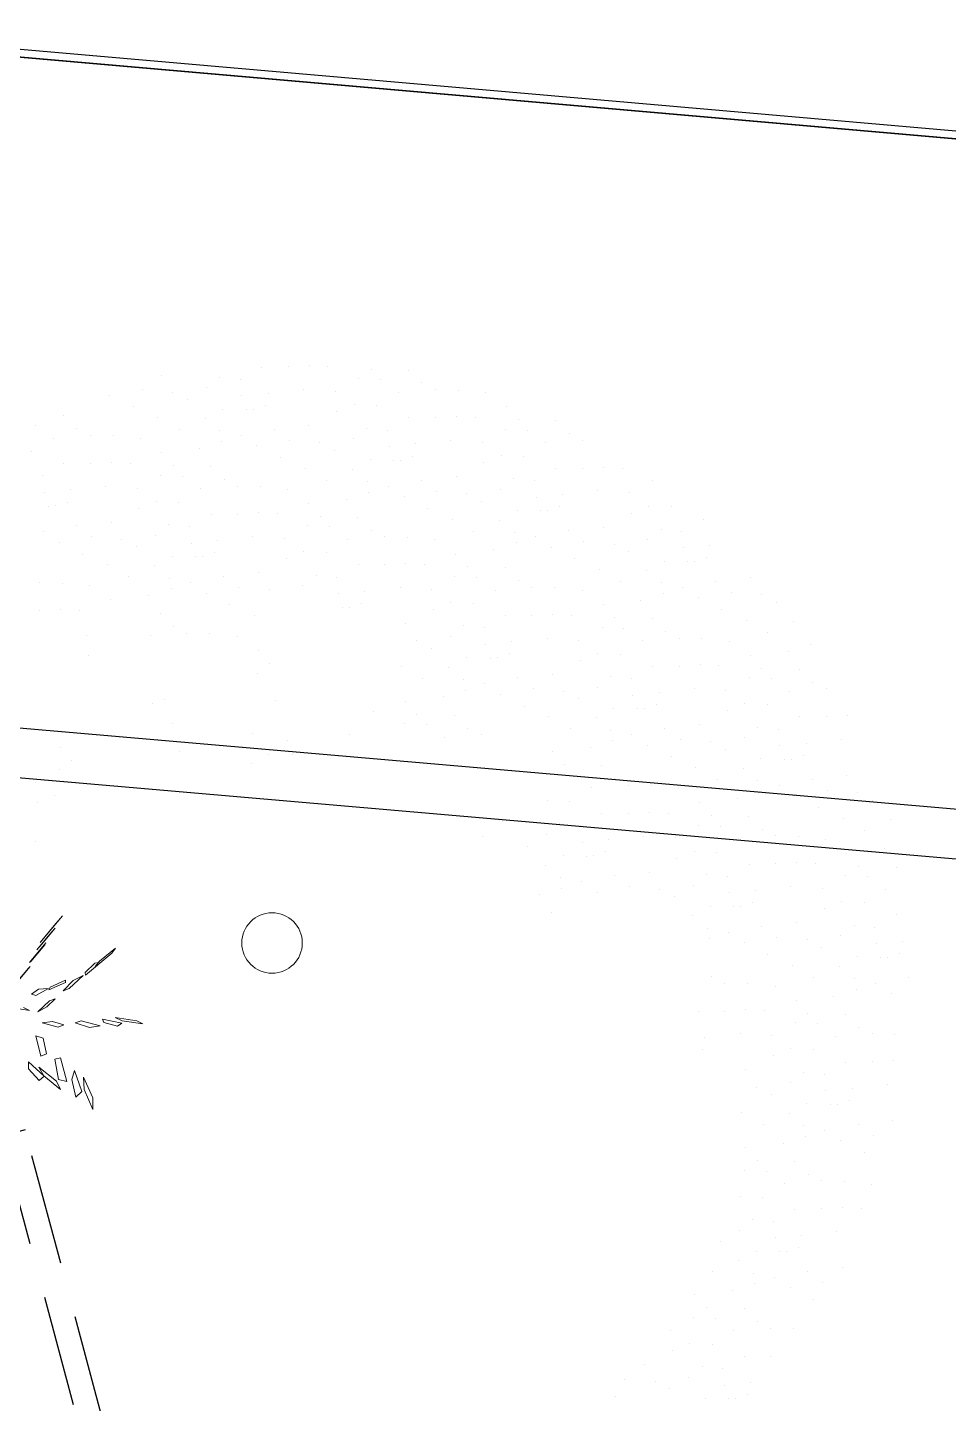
# Model space of a CAD drawing. Header units: metres. Extents: x 42 to 199, y -121 to 268.
# Drawn here: x 98.956 to 100.822, y -52.103 to -49.316 of the extents above; entities that cross this region are included whole.
import ezdxf

# ---------------------------------------------------------------- set-up
doc = ezdxf.new("R2010")
doc.units = ezdxf.units.M
doc.header["$LTSCALE"] = 0.3
doc.linetypes.add('HIDDEN', pattern=[0.375, 0.25, -0.125])
doc.layers.get('0').update_dxf_attribs({"color": 8})
for name, color, linetype in [('A-ELEVATION 3', 8, 'Continuous'), ('A-Hidden-Above', 8, 'HIDDEN'), ('A-Site Boundary', 8, 'Continuous'), ('A-Wall-Full', 8, 'Continuous'), ('A-Wall-Plst', 8, 'Continuous')]:
    doc.layers.add(name, color=color, linetype=linetype)
doc.layers.add('A-LANDSCAPE', color=8, linetype='Continuous', lineweight=5)
doc.layers.add('DA HOUSE ARCH LAYOUT', color=8, linetype='Continuous', lineweight=9)

# ---------------------------------------------------------------- blocks, each defined once
blk = doc.blocks.new('zw$195B-flat-1-flat-1-flat-1-flat-1-flat-1-flat-1')
at = {"layer": 'A-Site Boundary', "color": 8, "ltscale": 0.6}
blk.add_lwpolyline([(30.7198, 5.178), (30.0275, -1.7864), (29.3695, -8.4055), (28.852, -13.6112), (28.7146, -14.9928), (28.5063, -17.0883), (28.2904, -19.2601), (28.1567, -20.6049), (28.0342, -21.8376), (27.7439, -24.7575), (27.4336, -27.8796), (27.2583, -29.6425), (26.9455, -32.7893), (26.6195, -36.0686), (26.3195, -39.0858), (-6.7217, -34.548), (-6.3673, -30.4861), (-5.6909, -22.7347), (-5.0415, -15.2918), (-4.322, -7.0464), (-3.7186, -0.1311), (-3.2226, 5.5538)], dxfattribs=at)
blk = doc.blocks.new('MUSTER_0')
at = {"color": 8, "linetype": 'Continuous', "transparency": 33554585}
for p, q in [((5.2638, -0.6818), (5.2638, -0.6818)), ((5.4788, -0.6798), (5.4788, -0.6798)), ((5.5648, -0.6858), (5.5648, -0.6858)), ((5.7638, -0.6818), (5.7638, -0.6818)), ((5.0813, -0.7438), (5.0813, -0.7438)), ((5.1598, -0.7358), (5.1598, -0.7358)), ((5.3288, -0.7253), (5.3288, -0.7253)), ((5.3903, -0.7353), (5.3903, -0.7353)), ((5.5813, -0.7438), (5.5813, -0.7438)), ((5.6598, -0.7358), (5.6598, -0.7358)), ((5.8288, -0.7253), (5.8288, -0.7253)), ((5.8903, -0.7353), (5.8903, -0.7353)), ((4.8113, -0.7838), (4.8113, -0.7838)), ((4.9993, -0.7658), (4.9993, -0.7658)), ((5.3113, -0.7838), (5.3113, -0.7838)), ((5.4993, -0.7658), (5.4993, -0.7658)), ((5.8113, -0.7838), (5.8113, -0.7838)), ((5.9993, -0.7658), (5.9993, -0.7658)), ((4.7078, -0.8393), (4.7078, -0.8393)), ((4.7478, -0.8353), (4.7478, -0.8353)), ((4.8793, -0.8188), (4.8793, -0.8188)), ((5.0218, -0.8358), (5.0218, -0.8358)), ((5.1068, -0.8063), (5.1068, -0.8063)), ((5.2078, -0.8393), (5.2078, -0.8393)), ((5.2478, -0.8353), (5.2478, -0.8353)), ((5.3793, -0.8188), (5.3793, -0.8188)), ((5.5218, -0.8358), (5.5218, -0.8358)), ((5.6068, -0.8063), (5.6068, -0.8063)), ((5.7078, -0.8393), (5.7078, -0.8393)), ((5.7478, -0.8353), (5.7478, -0.8353)), ((5.8793, -0.8188), (5.8793, -0.8188)), ((6.0218, -0.8358), (6.0218, -0.8358)), ((6.1068, -0.8063), (6.1068, -0.8063)), ((6.2078, -0.8393), (6.2078, -0.8393)), ((6.2478, -0.8353), (6.2478, -0.8353)), ((4.7723, -0.8678), (4.7723, -0.8678)), ((4.8643, -0.8778), (4.8643, -0.8778)), ((5.0158, -0.8833), (5.0158, -0.8833)), ((5.2723, -0.8678), (5.2723, -0.8678)), ((5.3643, -0.8778), (5.3643, -0.8778)), ((5.5158, -0.8833), (5.5158, -0.8833)), ((5.7723, -0.8678), (5.7723, -0.8678)), ((5.8643, -0.8778), (5.8643, -0.8778)), ((6.0158, -0.8833), (6.0158, -0.8833)), ((6.2723, -0.8678), (6.2723, -0.8678)), ((4.6353, -0.8868), (4.6353, -0.8868)), ((4.7433, -0.9168), (4.7433, -0.9168)), ((4.7803, -0.8888), (4.7803, -0.8888)), ((5.1353, -0.8868), (5.1353, -0.8868)), ((5.2433, -0.9168), (5.2433, -0.9168)), ((5.2803, -0.8888), (5.2803, -0.8888)), ((5.6353, -0.8868), (5.6353, -0.8868)), ((5.7433, -0.9168), (5.7433, -0.9168)), ((5.7803, -0.8888), (5.7803, -0.8888)), ((6.1353, -0.8868), (6.1353, -0.8868)), ((6.2433, -0.9168), (6.2433, -0.9168)), ((6.2803, -0.8888), (6.2803, -0.8888)), ((4.4903, -0.9373), (4.4903, -0.9373)), ((4.5683, -0.9448), (4.5683, -0.9448)), ((4.6948, -0.9388), (4.6948, -0.9388)), ((4.8033, -0.9608), (4.8033, -0.9608)), ((4.8728, -0.9468), (4.8728, -0.9468)), ((4.9033, -0.9303), (4.9033, -0.9303)), ((4.9903, -0.9373), (4.9903, -0.9373)), ((5.0683, -0.9448), (5.0683, -0.9448)), ((5.1948, -0.9388), (5.1948, -0.9388)), ((5.3033, -0.9608), (5.3033, -0.9608)), ((5.3728, -0.9468), (5.3728, -0.9468)), ((5.4033, -0.9303), (5.4033, -0.9303)), ((5.4903, -0.9373), (5.4903, -0.9373)), ((5.5683, -0.9448), (5.5683, -0.9448)), ((5.6948, -0.9388), (5.6948, -0.9388)), ((5.8033, -0.9608), (5.8033, -0.9608)), ((5.8728, -0.9468), (5.8728, -0.9468)), ((5.9033, -0.9303), (5.9033, -0.9303)), ((5.9903, -0.9373), (5.9903, -0.9373)), ((6.0683, -0.9448), (6.0683, -0.9448)), ((6.1948, -0.9388), (6.1948, -0.9388)), ((6.3033, -0.9608), (6.3033, -0.9608)), ((4.3508, -1.0043), (4.3508, -1.0043)), ((4.4473, -0.9908), (4.4473, -0.9908)), ((4.5493, -1.0133), (4.5493, -1.0133)), ((4.6318, -0.9968), (4.6318, -0.9968)), ((4.7103, -1.0038), (4.7103, -1.0038)), ((4.8508, -1.0043), (4.8508, -1.0043)), ((4.9473, -0.9908), (4.9473, -0.9908)), ((5.0493, -1.0133), (5.0493, -1.0133)), ((5.1318, -0.9968), (5.1318, -0.9968)), ((5.2103, -1.0038), (5.2103, -1.0038)), ((5.3508, -1.0043), (5.3508, -1.0043)), ((5.4473, -0.9908), (5.4473, -0.9908)), ((5.5493, -1.0133), (5.5493, -1.0133)), ((5.6318, -0.9968), (5.6318, -0.9968)), ((5.7103, -1.0038), (5.7103, -1.0038)), ((5.8508, -1.0043), (5.8508, -1.0043)), ((5.9473, -0.9908), (5.9473, -0.9908)), ((6.0493, -1.0133), (6.0493, -1.0133)), ((6.1318, -0.9968), (6.1318, -0.9968)), ((6.2103, -1.0038), (6.2103, -1.0038)), ((4.5268, -1.0523), (4.5268, -1.0523)), ((4.7563, -1.0328), (4.7563, -1.0328)), ((5.0268, -1.0523), (5.0268, -1.0523)), ((5.2563, -1.0328), (5.2563, -1.0328)), ((5.5268, -1.0523), (5.5268, -1.0523)), ((5.7563, -1.0328), (5.7563, -1.0328)), ((6.0268, -1.0523), (6.0268, -1.0523)), ((6.2563, -1.0328), (6.2563, -1.0328)), ((4.3118, -1.0783), (4.3118, -1.0783)), ((4.4118, -1.0718), (4.4118, -1.0718)), ((4.4998, -1.1013), (4.4998, -1.1013)), ((4.5693, -1.0808), (4.5693, -1.0808)), ((4.6528, -1.0668), (4.6528, -1.0668)), ((4.8118, -1.0783), (4.8118, -1.0783)), ((4.9118, -1.0718), (4.9118, -1.0718)), ((4.9998, -1.1013), (4.9998, -1.1013)), ((5.0693, -1.0808), (5.0693, -1.0808)), ((5.1528, -1.0668), (5.1528, -1.0668)), ((5.3118, -1.0783), (5.3118, -1.0783)), ((5.4118, -1.0718), (5.4118, -1.0718)), ((5.4998, -1.1013), (5.4998, -1.1013)), ((5.5693, -1.0808), (5.5693, -1.0808)), ((5.6528, -1.0668), (5.6528, -1.0668)), ((5.8118, -1.0783), (5.8118, -1.0783)), ((5.9118, -1.0718), (5.9118, -1.0718)), ((5.9998, -1.1013), (5.9998, -1.1013)), ((6.0693, -1.0808), (6.0693, -1.0808)), ((6.1528, -1.0668), (6.1528, -1.0668)), ((6.3118, -1.0783), (6.3118, -1.0783)), ((4.3043, -1.1313), (4.3043, -1.1313)), ((4.6328, -1.1383), (4.6328, -1.1383)), ((4.6923, -1.1123), (4.6923, -1.1123)), ((4.8043, -1.1313), (4.8043, -1.1313)), ((5.1328, -1.1383), (5.1328, -1.1383)), ((5.1923, -1.1123), (5.1923, -1.1123)), ((5.3043, -1.1313), (5.3043, -1.1313)), ((6.1328, -1.1383), (6.1328, -1.1383)), ((6.1923, -1.1123), (6.1923, -1.1123)), ((6.3043, -1.1313), (6.3043, -1.1313)), ((4.2638, -1.1818), (4.2638, -1.1818)), ((4.3973, -1.1493), (4.3973, -1.1493)), ((4.4788, -1.1798), (4.4788, -1.1798)), ((4.5648, -1.1858), (4.5648, -1.1858)), ((4.7638, -1.1818), (4.7638, -1.1818)), ((4.8973, -1.1493), (4.8973, -1.1493)), ((4.9788, -1.1798), (4.9788, -1.1798)), ((5.0648, -1.1858), (5.0648, -1.1858)), ((5.2638, -1.1818), (5.2638, -1.1818)), ((5.3973, -1.1493), (5.3973, -1.1493)), ((6.2638, -1.1818), (6.2638, -1.1818)), ((4.1598, -1.2358), (4.1598, -1.2358)), ((4.3288, -1.2253), (4.3288, -1.2253)), ((4.3903, -1.2353), (4.3903, -1.2353)), ((4.6598, -1.2358), (4.6598, -1.2358)), ((4.8288, -1.2253), (4.8288, -1.2253)), ((4.8903, -1.2353), (4.8903, -1.2353)), ((5.1598, -1.2358), (5.1598, -1.2358)), ((6.3288, -1.2253), (6.3288, -1.2253)), ((6.3903, -1.2353), (6.3903, -1.2353)), ((4.0813, -1.2438), (4.0813, -1.2438)), ((4.4993, -1.2658), (4.4993, -1.2658)), ((4.5813, -1.2438), (4.5813, -1.2438)), ((4.9993, -1.2658), (4.9993, -1.2658)), ((5.0813, -1.2438), (5.0813, -1.2438)), ((4.1068, -1.3063), (4.1068, -1.3063)), ((4.3113, -1.2838), (4.3113, -1.2838)), ((4.3793, -1.3188), (4.3793, -1.3188)), ((4.6068, -1.3063), (4.6068, -1.3063)), ((4.8113, -1.2838), (4.8113, -1.2838)), ((4.8793, -1.3188), (4.8793, -1.3188)), ((5.1068, -1.3063), (5.1068, -1.3063)), ((4.0218, -1.3358), (4.0218, -1.3358)), ((4.2078, -1.3393), (4.2078, -1.3393)), ((4.2478, -1.3353), (4.2478, -1.3353)), ((4.2723, -1.3678), (4.2723, -1.3678)), ((4.5218, -1.3358), (4.5218, -1.3358)), ((4.7078, -1.3393), (4.7078, -1.3393)), ((4.7478, -1.3353), (4.7478, -1.3353)), ((4.7723, -1.3678), (4.7723, -1.3678)), ((5.0218, -1.3358), (5.0218, -1.3358)), ((5.2078, -1.3393), (5.2078, -1.3393)), ((5.2478, -1.3353), (5.2478, -1.3353)), ((4.0158, -1.3833), (4.0158, -1.3833)), ((4.1353, -1.3868), (4.1353, -1.3868)), ((4.2803, -1.3888), (4.2803, -1.3888)), ((4.3643, -1.3778), (4.3643, -1.3778)), ((4.5158, -1.3833), (4.5158, -1.3833)), ((4.6353, -1.3868), (4.6353, -1.3868)), ((4.7803, -1.3888), (4.7803, -1.3888)), ((4.8643, -1.3778), (4.8643, -1.3778)), ((5.0158, -1.3833), (5.0158, -1.3833)), ((5.1353, -1.3868), (5.1353, -1.3868)), ((3.9033, -1.4303), (3.9033, -1.4303)), ((3.9903, -1.4373), (3.9903, -1.4373)), ((4.0683, -1.4448), (4.0683, -1.4448)), ((4.1948, -1.4388), (4.1948, -1.4388)), ((4.2433, -1.4168), (4.2433, -1.4168)), ((4.3728, -1.4468), (4.3728, -1.4468)), ((4.4033, -1.4303), (4.4033, -1.4303)), ((4.4903, -1.4373), (4.4903, -1.4373)), ((4.5683, -1.4448), (4.5683, -1.4448)), ((4.6948, -1.4388), (4.6948, -1.4388)), ((4.7433, -1.4168), (4.7433, -1.4168)), ((4.8728, -1.4468), (4.8728, -1.4468)), ((4.9033, -1.4303), (4.9033, -1.4303)), ((3.9473, -1.4908), (3.9473, -1.4908)), ((4.1318, -1.4968), (4.1318, -1.4968)), ((4.3033, -1.4608), (4.3033, -1.4608)), ((4.4473, -1.4908), (4.4473, -1.4908)), ((4.6318, -1.4968), (4.6318, -1.4968)), ((4.8033, -1.4608), (4.8033, -1.4608)), ((3.8508, -1.5043), (3.8508, -1.5043)), ((4.0493, -1.5133), (4.0493, -1.5133)), ((4.2103, -1.5038), (4.2103, -1.5038)), ((4.2563, -1.5328), (4.2563, -1.5328)), ((4.3508, -1.5043), (4.3508, -1.5043)), ((4.5493, -1.5133), (4.5493, -1.5133)), ((4.7103, -1.5038), (4.7103, -1.5038)), ((4.7563, -1.5328), (4.7563, -1.5328)), ((4.8508, -1.5043), (4.8508, -1.5043)), ((3.8118, -1.5783), (3.8118, -1.5783)), ((3.9118, -1.5718), (3.9118, -1.5718)), ((4.0268, -1.5523), (4.0268, -1.5523)), ((4.0693, -1.5808), (4.0693, -1.5808)), ((4.1528, -1.5668), (4.1528, -1.5668)), ((4.3118, -1.5783), (4.3118, -1.5783)), ((4.4118, -1.5718), (4.4118, -1.5718)), ((4.5268, -1.5523), (4.5268, -1.5523)), ((4.5693, -1.5808), (4.5693, -1.5808)), ((4.6528, -1.5668), (4.6528, -1.5668)), ((4.8118, -1.5783), (4.8118, -1.5783)), ((3.8043, -1.6313), (3.8043, -1.6313)), ((3.9998, -1.6013), (3.9998, -1.6013)), ((4.1923, -1.6123), (4.1923, -1.6123)), ((4.3043, -1.6313), (4.3043, -1.6313)), ((4.4998, -1.6013), (4.4998, -1.6013)), ((4.6923, -1.6123), (4.6923, -1.6123)), ((4.8043, -1.6313), (4.8043, -1.6313)), ((3.8973, -1.6493), (3.8973, -1.6493)), ((4.1328, -1.6383), (4.1328, -1.6383)), ((4.3973, -1.6493), (4.3973, -1.6493)), ((4.6328, -1.6383), (4.6328, -1.6383)), ((3.7638, -1.6818), (3.7638, -1.6818)), ((3.9788, -1.6798), (3.9788, -1.6798)), ((4.0648, -1.6858), (4.0648, -1.6858)), ((4.2638, -1.6818), (4.2638, -1.6818)), ((4.4788, -1.6798), (4.4788, -1.6798)), ((4.5648, -1.6858), (4.5648, -1.6858)), ((4.7638, -1.6818), (4.7638, -1.6818)), ((3.8288, -1.7253), (3.8288, -1.7253)), ((3.8903, -1.7353), (3.8903, -1.7353)), ((3.9993, -1.7658), (3.9993, -1.7658)), ((4.0813, -1.7438), (4.0813, -1.7438)), ((4.1598, -1.7358), (4.1598, -1.7358)), ((4.3288, -1.7253), (4.3288, -1.7253)), ((4.3903, -1.7353), (4.3903, -1.7353)), ((4.4993, -1.7658), (4.4993, -1.7658)), ((4.5813, -1.7438), (4.5813, -1.7438)), ((4.6598, -1.7358), (4.6598, -1.7358)), ((4.8288, -1.7253), (4.8288, -1.7253)), ((3.8113, -1.7838), (3.8113, -1.7838)), ((4.1068, -1.8063), (4.1068, -1.8063)), ((4.3113, -1.7838), (4.3113, -1.7838)), ((4.6068, -1.8063), (4.6068, -1.8063)), ((4.8113, -1.7838), (4.8113, -1.7838)), ((3.7078, -1.8393), (3.7078, -1.8393)), ((3.7478, -1.8353), (3.7478, -1.8353)), ((3.8793, -1.8188), (3.8793, -1.8188)), ((4.0218, -1.8358), (4.0218, -1.8358)), ((4.2078, -1.8393), (4.2078, -1.8393)), ((4.2478, -1.8353), (4.2478, -1.8353)), ((4.3793, -1.8188), (4.3793, -1.8188)), ((4.5218, -1.8358), (4.5218, -1.8358)), ((4.7078, -1.8393), (4.7078, -1.8393)), ((4.7478, -1.8353), (4.7478, -1.8353)), ((4.8793, -1.8188), (4.8793, -1.8188)), ((3.6353, -1.8868), (3.6353, -1.8868)), ((3.7723, -1.8678), (3.7723, -1.8678)), ((3.7803, -1.8888), (3.7803, -1.8888)), ((3.8643, -1.8778), (3.8643, -1.8778)), ((4.0158, -1.8833), (4.0158, -1.8833)), ((4.1353, -1.8868), (4.1353, -1.8868)), ((4.2723, -1.8678), (4.2723, -1.8678)), ((4.2803, -1.8888), (4.2803, -1.8888)), ((4.3643, -1.8778), (4.3643, -1.8778)), ((4.5158, -1.8833), (4.5158, -1.8833)), ((4.6353, -1.8868), (4.6353, -1.8868)), ((4.7723, -1.8678), (4.7723, -1.8678)), ((4.7803, -1.8888), (4.7803, -1.8888)), ((4.8643, -1.8778), (4.8643, -1.8778)), ((3.6948, -1.9388), (3.6948, -1.9388)), ((3.7433, -1.9168), (3.7433, -1.9168)), ((3.9033, -1.9303), (3.9033, -1.9303)), ((3.9903, -1.9373), (3.9903, -1.9373)), ((4.1948, -1.9388), (4.1948, -1.9388)), ((4.2433, -1.9168), (4.2433, -1.9168)), ((4.4033, -1.9303), (4.4033, -1.9303)), ((4.4903, -1.9373), (4.4903, -1.9373)), ((4.6948, -1.9388), (4.6948, -1.9388)), ((4.7433, -1.9168), (4.7433, -1.9168)), ((4.9033, -1.9303), (4.9033, -1.9303)), ((4.9903, -1.9373), (4.9903, -1.9373)), ((3.8033, -1.9608), (3.8033, -1.9608)), ((3.8728, -1.9468), (3.8728, -1.9468)), ((4.0683, -1.9448), (4.0683, -1.9448)), ((4.3033, -1.9608), (4.3033, -1.9608)), ((4.3728, -1.9468), (4.3728, -1.9468)), ((4.5683, -1.9448), (4.5683, -1.9448)), ((4.8033, -1.9608), (4.8033, -1.9608)), ((4.8728, -1.9468), (4.8728, -1.9468)), ((3.6318, -1.9968), (3.6318, -1.9968)), ((3.7103, -2.0038), (3.7103, -2.0038)), ((3.7563, -2.0328), (3.7563, -2.0328)), ((3.8508, -2.0043), (3.8508, -2.0043)), ((3.9473, -1.9908), (3.9473, -1.9908)), ((4.0493, -2.0133), (4.0493, -2.0133)), ((4.1318, -1.9968), (4.1318, -1.9968)), ((4.2103, -2.0038), (4.2103, -2.0038)), ((4.2563, -2.0328), (4.2563, -2.0328)), ((4.3508, -2.0043), (4.3508, -2.0043)), ((4.4473, -1.9908), (4.4473, -1.9908)), ((4.5493, -2.0133), (4.5493, -2.0133)), ((4.6318, -1.9968), (4.6318, -1.9968)), ((4.7103, -2.0038), (4.7103, -2.0038)), ((4.7563, -2.0328), (4.7563, -2.0328)), ((4.8508, -2.0043), (4.8508, -2.0043)), ((4.9473, -1.9908), (4.9473, -1.9908)), ((3.6528, -2.0668), (3.6528, -2.0668)), ((3.9118, -2.0718), (3.9118, -2.0718)), ((4.0268, -2.0523), (4.0268, -2.0523)), ((4.1528, -2.0668), (4.1528, -2.0668)), ((4.4118, -2.0718), (4.4118, -2.0718)), ((4.5268, -2.0523), (4.5268, -2.0523)), ((4.6528, -2.0668), (4.6528, -2.0668)), ((3.5693, -2.0808), (3.5693, -2.0808)), ((3.6923, -2.1123), (3.6923, -2.1123)), ((3.8118, -2.0783), (3.8118, -2.0783)), ((3.9998, -2.1013), (3.9998, -2.1013)), ((4.0693, -2.0808), (4.0693, -2.0808)), ((4.1923, -2.1123), (4.1923, -2.1123)), ((4.3118, -2.0783), (4.3118, -2.0783)), ((4.4998, -2.1013), (4.4998, -2.1013)), ((4.5693, -2.0808), (4.5693, -2.0808)), ((4.8118, -2.0783), (4.8118, -2.0783)), ((3.6328, -2.1383), (3.6328, -2.1383)), ((3.8043, -2.1313), (3.8043, -2.1313)), ((3.8973, -2.1493), (3.8973, -2.1493)), ((4.1328, -2.1383), (4.1328, -2.1383)), ((4.3043, -2.1313), (4.3043, -2.1313)), ((4.3973, -2.1493), (4.3973, -2.1493)), ((3.5648, -2.1858), (3.5648, -2.1858)), ((3.7638, -2.1818), (3.7638, -2.1818)), ((3.9788, -2.1798), (3.9788, -2.1798)), ((4.0648, -2.1858), (4.0648, -2.1858)), ((4.2638, -2.1818), (4.2638, -2.1818)), ((4.7638, -2.1818), (4.7638, -2.1818)), ((3.5813, -2.2438), (3.5813, -2.2438)), ((3.6598, -2.2358), (3.6598, -2.2358)), ((3.8288, -2.2253), (3.8288, -2.2253)), ((3.8903, -2.2353), (3.8903, -2.2353)), ((4.0813, -2.2438), (4.0813, -2.2438)), ((4.1598, -2.2358), (4.1598, -2.2358)), ((4.3288, -2.2253), (4.3288, -2.2253)), ((4.3903, -2.2353), (4.3903, -2.2353)), ((4.8288, -2.2253), (4.8288, -2.2253)), ((3.8113, -2.2838), (3.8113, -2.2838)), ((3.9993, -2.2658), (3.9993, -2.2658)), ((4.3113, -2.2838), (4.3113, -2.2838)), ((3.5218, -2.3358), (3.5218, -2.3358)), ((3.6068, -2.3063), (3.6068, -2.3063)), ((3.7078, -2.3393), (3.7078, -2.3393)), ((3.7478, -2.3353), (3.7478, -2.3353)), ((3.8793, -2.3188), (3.8793, -2.3188)), ((4.0218, -2.3358), (4.0218, -2.3358)), ((4.1068, -2.3063), (4.1068, -2.3063)), ((4.2078, -2.3393), (4.2078, -2.3393)), ((4.2478, -2.3353), (4.2478, -2.3353)), ((4.3793, -2.3188), (4.3793, -2.3188)), ((4.5218, -2.3358), (4.5218, -2.3358)), ((3.5158, -2.3833), (3.5158, -2.3833)), ((3.7723, -2.3678), (3.7723, -2.3678)), ((3.8643, -2.3778), (3.8643, -2.3778)), ((4.0158, -2.3833), (4.0158, -2.3833)), ((4.2723, -2.3678), (4.2723, -2.3678)), ((4.3643, -2.3778), (4.3643, -2.3778)), ((4.5158, -2.3833), (4.5158, -2.3833)), ((3.6353, -2.3868), (3.6353, -2.3868)), ((3.7433, -2.4168), (3.7433, -2.4168)), ((3.7803, -2.3888), (3.7803, -2.3888)), ((3.9033, -2.4303), (3.9033, -2.4303)), ((4.1353, -2.3868), (4.1353, -2.3868)), ((4.2433, -2.4168), (4.2433, -2.4168)), ((4.2803, -2.3888), (4.2803, -2.3888)), ((4.4033, -2.4303), (4.4033, -2.4303)), ((4.6353, -2.3868), (4.6353, -2.3868)), ((3.4903, -2.4373), (3.4903, -2.4373)), ((3.5683, -2.4448), (3.5683, -2.4448)), ((3.6948, -2.4388), (3.6948, -2.4388)), ((3.8033, -2.4608), (3.8033, -2.4608)), ((3.8728, -2.4468), (3.8728, -2.4468)), ((3.9903, -2.4373), (3.9903, -2.4373)), ((4.0683, -2.4448), (4.0683, -2.4448)), ((4.1948, -2.4388), (4.1948, -2.4388)), ((4.3033, -2.4608), (4.3033, -2.4608)), ((4.3728, -2.4468), (4.3728, -2.4468)), ((4.4903, -2.4373), (4.4903, -2.4373)), ((4.5683, -2.4448), (4.5683, -2.4448)), ((3.5493, -2.5133), (3.5493, -2.5133)), ((3.6318, -2.4968), (3.6318, -2.4968)), ((3.7103, -2.5038), (3.7103, -2.5038)), ((3.8508, -2.5043), (3.8508, -2.5043)), ((3.9473, -2.4908), (3.9473, -2.4908)), ((4.0493, -2.5133), (4.0493, -2.5133)), ((4.1318, -2.4968), (4.1318, -2.4968)), ((4.2103, -2.5038), (4.2103, -2.5038)), ((4.3508, -2.5043), (4.3508, -2.5043)), ((4.4473, -2.4908), (4.4473, -2.4908)), ((4.5493, -2.5133), (4.5493, -2.5133)), ((3.5268, -2.5523), (3.5268, -2.5523)), ((3.7563, -2.5328), (3.7563, -2.5328)), ((4.0268, -2.5523), (4.0268, -2.5523)), ((4.2563, -2.5328), (4.2563, -2.5328)), ((4.5268, -2.5523), (4.5268, -2.5523)), ((3.4998, -2.6013), (3.4998, -2.6013)), ((3.5693, -2.5808), (3.5693, -2.5808)), ((3.6528, -2.5668), (3.6528, -2.5668)), ((3.8118, -2.5783), (3.8118, -2.5783)), ((3.9118, -2.5718), (3.9118, -2.5718)), ((3.9998, -2.6013), (3.9998, -2.6013)), ((4.0693, -2.5808), (4.0693, -2.5808)), ((4.1528, -2.5668), (4.1528, -2.5668)), ((4.3118, -2.5783), (4.3118, -2.5783)), ((4.4118, -2.5718), (4.4118, -2.5718)), ((4.4998, -2.6013), (4.4998, -2.6013)), ((4.5693, -2.5808), (4.5693, -2.5808)), ((3.6328, -2.6383), (3.6328, -2.6383)), ((3.6923, -2.6123), (3.6923, -2.6123)), ((3.8043, -2.6313), (3.8043, -2.6313)), ((3.8973, -2.6493), (3.8973, -2.6493)), ((4.1328, -2.6383), (4.1328, -2.6383)), ((4.1923, -2.6123), (4.1923, -2.6123)), ((4.3043, -2.6313), (4.3043, -2.6313)), ((4.3973, -2.6493), (4.3973, -2.6493)), ((3.4788, -2.6798), (3.4788, -2.6798)), ((3.5648, -2.6858), (3.5648, -2.6858)), ((3.7638, -2.6818), (3.7638, -2.6818)), ((3.9788, -2.6798), (3.9788, -2.6798)), ((4.0648, -2.6858), (4.0648, -2.6858)), ((4.2638, -2.6818), (4.2638, -2.6818)), ((4.5648, -2.6858), (4.5648, -2.6858)), ((3.6598, -2.7358), (3.6598, -2.7358)), ((3.8288, -2.7253), (3.8288, -2.7253)), ((3.8903, -2.7353), (3.8903, -2.7353)), ((4.1598, -2.7358), (4.1598, -2.7358)), ((4.6598, -2.7358), (4.6598, -2.7358)), ((3.4993, -2.7658), (3.4993, -2.7658)), ((3.5813, -2.7438), (3.5813, -2.7438)), ((3.8113, -2.7838), (3.8113, -2.7838)), ((3.9993, -2.7658), (3.9993, -2.7658)), ((4.0813, -2.7438), (4.0813, -2.7438)), ((3.6068, -2.8063), (3.6068, -2.8063)), ((3.8793, -2.8188), (3.8793, -2.8188)), ((4.1068, -2.8063), (4.1068, -2.8063)), ((3.5218, -2.8358), (3.5218, -2.8358)), ((3.7078, -2.8393), (3.7078, -2.8393)), ((3.7478, -2.8353), (3.7478, -2.8353)), ((3.7723, -2.8678), (3.7723, -2.8678)), ((4.0218, -2.8358), (4.0218, -2.8358)), ((4.2078, -2.8393), (4.2078, -2.8393)), ((4.2478, -2.8353), (4.2478, -2.8353)), ((4.2723, -2.8678), (4.2723, -2.8678)), ((3.5158, -2.8833), (3.5158, -2.8833)), ((3.6353, -2.8868), (3.6353, -2.8868)), ((3.7433, -2.9168), (3.7433, -2.9168)), ((3.7803, -2.8888), (3.7803, -2.8888)), ((3.8643, -2.8778), (3.8643, -2.8778)), ((4.0158, -2.8833), (4.0158, -2.8833)), ((4.1353, -2.8868), (4.1353, -2.8868)), ((4.2433, -2.9168), (4.2433, -2.9168)), ((4.2803, -2.8888), (4.2803, -2.8888)), ((4.7433, -2.9168), (4.7433, -2.9168)), ((4.7803, -2.8888), (4.7803, -2.8888)), ((3.4903, -2.9373), (3.4903, -2.9373)), ((3.5683, -2.9448), (3.5683, -2.9448)), ((3.6948, -2.9388), (3.6948, -2.9388)), ((3.8033, -2.9608), (3.8033, -2.9608)), ((3.8728, -2.9468), (3.8728, -2.9468)), ((3.9033, -2.9303), (3.9033, -2.9303)), ((3.9903, -2.9373), (3.9903, -2.9373)), ((4.0683, -2.9448), (4.0683, -2.9448)), ((4.1948, -2.9388), (4.1948, -2.9388)), ((4.8033, -2.9608), (4.8033, -2.9608)), ((3.6318, -2.9968), (3.6318, -2.9968)), ((3.7103, -3.0038), (3.7103, -3.0038)), ((3.8508, -3.0043), (3.8508, -3.0043)), ((3.9473, -2.9908), (3.9473, -2.9908)), ((4.1318, -2.9968), (4.1318, -2.9968)), ((4.2103, -3.0038), (4.2103, -3.0038)), ((4.6318, -2.9968), (4.6318, -2.9968)), ((4.8508, -3.0043), (4.8508, -3.0043)), ((3.5493, -3.0133), (3.5493, -3.0133)), ((3.7563, -3.0328), (3.7563, -3.0328)), ((4.0493, -3.0133), (4.0493, -3.0133)), ((4.2563, -3.0328), (4.2563, -3.0328)), ((4.7563, -3.0328), (4.7563, -3.0328)), ((3.5268, -3.0523), (3.5268, -3.0523)), ((3.5693, -3.0808), (3.5693, -3.0808)), ((3.6528, -3.0668), (3.6528, -3.0668)), ((3.8118, -3.0783), (3.8118, -3.0783)), ((3.9118, -3.0718), (3.9118, -3.0718)), ((4.0268, -3.0523), (4.0268, -3.0523)), ((4.0693, -3.0808), (4.0693, -3.0808)), ((4.1528, -3.0668), (4.1528, -3.0668)), ((4.5268, -3.0523), (4.5268, -3.0523)), ((4.5693, -3.0808), (4.5693, -3.0808)), ((3.6923, -3.1123), (3.6923, -3.1123)), ((3.8043, -3.1313), (3.8043, -3.1313)), ((3.9998, -3.1013), (3.9998, -3.1013)), ((4.1923, -3.1123), (4.1923, -3.1123)), ((4.3043, -3.1313), (4.3043, -3.1313)), ((4.4998, -3.1013), (4.4998, -3.1013)), ((3.6328, -3.1383), (3.6328, -3.1383)), ((3.7638, -3.1818), (3.7638, -3.1818)), ((3.8973, -3.1493), (3.8973, -3.1493)), ((3.9788, -3.1798), (3.9788, -3.1798)), ((4.1328, -3.1383), (4.1328, -3.1383)), ((4.2638, -3.1818), (4.2638, -3.1818)), ((4.3973, -3.1493), (4.3973, -3.1493)), ((4.4788, -3.1798), (4.4788, -3.1798)), ((3.5648, -3.1858), (3.5648, -3.1858)), ((3.8288, -3.2253), (3.8288, -3.2253)), ((4.0648, -3.1858), (4.0648, -3.1858)), ((4.3288, -3.2253), (4.3288, -3.2253)), ((3.5813, -3.2438), (3.5813, -3.2438)), ((3.6598, -3.2358), (3.6598, -3.2358)), ((3.8903, -3.2353), (3.8903, -3.2353)), ((3.9993, -3.2658), (3.9993, -3.2658)), ((4.0813, -3.2438), (4.0813, -3.2438)), ((4.1598, -3.2358), (4.1598, -3.2358)), ((4.3903, -3.2353), (4.3903, -3.2353)), ((4.4993, -3.2658), (4.4993, -3.2658)), ((4.8903, -3.2353), (4.8903, -3.2353)), ((3.6068, -3.3063), (3.6068, -3.3063)), ((3.8113, -3.2838), (3.8113, -3.2838)), ((4.1068, -3.3063), (4.1068, -3.3063)), ((4.3113, -3.2838), (4.3113, -3.2838)), ((4.8113, -3.2838), (4.8113, -3.2838)), ((3.7078, -3.3393), (3.7078, -3.3393)), ((3.7478, -3.3353), (3.7478, -3.3353)), ((3.8793, -3.3188), (3.8793, -3.3188)), ((4.0218, -3.3358), (4.0218, -3.3358)), ((4.2078, -3.3393), (4.2078, -3.3393)), ((4.2478, -3.3353), (4.2478, -3.3353)), ((4.3793, -3.3188), (4.3793, -3.3188)), ((4.5218, -3.3358), (4.5218, -3.3358)), ((4.7478, -3.3353), (4.7478, -3.3353)), ((4.8793, -3.3188), (4.8793, -3.3188)), ((3.6353, -3.3868), (3.6353, -3.3868)), ((3.7723, -3.3678), (3.7723, -3.3678)), ((3.7803, -3.3888), (3.7803, -3.3888)), ((3.8643, -3.3778), (3.8643, -3.3778)), ((4.0158, -3.3833), (4.0158, -3.3833)), ((4.1353, -3.3868), (4.1353, -3.3868)), ((4.2723, -3.3678), (4.2723, -3.3678)), ((4.2803, -3.3888), (4.2803, -3.3888)), ((4.3643, -3.3778), (4.3643, -3.3778)), ((4.5158, -3.3833), (4.5158, -3.3833)), ((4.7723, -3.3678), (4.7723, -3.3678)), ((3.6948, -3.4388), (3.6948, -3.4388)), ((3.7433, -3.4168), (3.7433, -3.4168)), ((3.8728, -3.4468), (3.8728, -3.4468)), ((3.9033, -3.4303), (3.9033, -3.4303)), ((3.9903, -3.4373), (3.9903, -3.4373)), ((4.0683, -3.4448), (4.0683, -3.4448)), ((4.1948, -3.4388), (4.1948, -3.4388)), ((4.2433, -3.4168), (4.2433, -3.4168)), ((4.3728, -3.4468), (4.3728, -3.4468)), ((4.4033, -3.4303), (4.4033, -3.4303)), ((4.4903, -3.4373), (4.4903, -3.4373)), ((4.5683, -3.4448), (4.5683, -3.4448)), ((3.8033, -3.4608), (3.8033, -3.4608)), ((3.9473, -3.4908), (3.9473, -3.4908)), ((4.3033, -3.4608), (4.3033, -3.4608)), ((4.4473, -3.4908), (4.4473, -3.4908)), ((3.7103, -3.5038), (3.7103, -3.5038)), ((3.7563, -3.5328), (3.7563, -3.5328)), ((3.8508, -3.5043), (3.8508, -3.5043)), ((4.0493, -3.5133), (4.0493, -3.5133)), ((4.1318, -3.4968), (4.1318, -3.4968)), ((4.2103, -3.5038), (4.2103, -3.5038)), ((4.2563, -3.5328), (4.2563, -3.5328)), ((4.3508, -3.5043), (4.3508, -3.5043)), ((3.8118, -3.5783), (3.8118, -3.5783)), ((3.9118, -3.5718), (3.9118, -3.5718)), ((4.0268, -3.5523), (4.0268, -3.5523)), ((4.1528, -3.5668), (4.1528, -3.5668)), ((4.3118, -3.5783), (4.3118, -3.5783)), ((4.4118, -3.5718), (4.4118, -3.5718)), ((5.0268, -3.5523), (5.0268, -3.5523)), ((5.1528, -3.5668), (5.1528, -3.5668)), ((5.3118, -3.5783), (5.3118, -3.5783)), ((3.9998, -3.6013), (3.9998, -3.6013)), ((4.0693, -3.5808), (4.0693, -3.5808)), ((4.1923, -3.6123), (4.1923, -3.6123)), ((4.4998, -3.6013), (4.4998, -3.6013)), ((4.6923, -3.6123), (4.6923, -3.6123)), ((4.9998, -3.6013), (4.9998, -3.6013)), ((5.0693, -3.5808), (5.0693, -3.5808)), ((5.1923, -3.6123), (5.1923, -3.6123)), ((3.8043, -3.6313), (3.8043, -3.6313)), ((3.8973, -3.6493), (3.8973, -3.6493)), ((4.1328, -3.6383), (4.1328, -3.6383)), ((4.3043, -3.6313), (4.3043, -3.6313)), ((4.3973, -3.6493), (4.3973, -3.6493)), ((4.6328, -3.6383), (4.6328, -3.6383)), ((5.1328, -3.6383), (5.1328, -3.6383)), ((3.7638, -3.6818), (3.7638, -3.6818)), ((3.9788, -3.6798), (3.9788, -3.6798)), ((4.0648, -3.6858), (4.0648, -3.6858)), ((4.2638, -3.6818), (4.2638, -3.6818)), ((4.4788, -3.6798), (4.4788, -3.6798)), ((4.5648, -3.6858), (4.5648, -3.6858)), ((3.8288, -3.7253), (3.8288, -3.7253)), ((3.8903, -3.7353), (3.8903, -3.7353)), ((4.0813, -3.7438), (4.0813, -3.7438)), ((4.1598, -3.7358), (4.1598, -3.7358)), ((4.3288, -3.7253), (4.3288, -3.7253)), ((4.3903, -3.7353), (4.3903, -3.7353)), ((4.5813, -3.7438), (4.5813, -3.7438)), ((3.9993, -3.7658), (3.9993, -3.7658)), ((4.3113, -3.7838), (4.3113, -3.7838)), ((4.4993, -3.7658), (4.4993, -3.7658)), ((3.8793, -3.8188), (3.8793, -3.8188)), ((4.0218, -3.8358), (4.0218, -3.8358)), ((4.1068, -3.8063), (4.1068, -3.8063)), ((4.2078, -3.8393), (4.2078, -3.8393)), ((4.2478, -3.8353), (4.2478, -3.8353)), ((4.3793, -3.8188), (4.3793, -3.8188)), ((4.5218, -3.8358), (4.5218, -3.8358)), ((4.6068, -3.8063), (4.6068, -3.8063)), ((4.0158, -3.8833), (4.0158, -3.8833)), ((4.1353, -3.8868), (4.1353, -3.8868)), ((4.2723, -3.8678), (4.2723, -3.8678)), ((4.2803, -3.8888), (4.2803, -3.8888)), ((4.3643, -3.8778), (4.3643, -3.8778)), ((4.2433, -3.9168), (4.2433, -3.9168)), ((3.9903, -3.9373), (3.9903, -3.9373)), ((4.0683, -3.9448), (4.0683, -3.9448)), ((4.1948, -3.9388), (4.1948, -3.9388)), ((4.0493, -4.0133), (4.0493, -4.0133)), ((4.1318, -3.9968), (4.1318, -3.9968))]:
    blk.add_line(p, q, dxfattribs=at)
blk.add_circle((5.3733, -2.7532), 0.0972, dxfattribs=at)
blk = doc.blocks.new('02PTRX29')
at = {"color": 8, "linetype": 'Continuous', "transparency": 33554572}
for p, q in [((-0.4979, 0.0245), (-0.4774, 0)), ((-0.4903, 0.0158), (-0.4979, 0.0245)), ((-0.4913, 0.0133), (-0.4805, 0.0003)), ((-0.4877, 0.0095), (-0.4913, 0.0133)), ((-0.4774, 0), (-0.4903, 0.0158)), ((-0.4744, -0.0066), (-0.4877, 0.0095)), ((-0.4805, 0.0003), (-0.4744, -0.0066)), ((-0.5321, -0.0172), (-0.5467, -0.0053)), ((-0.5467, -0.0053), (-0.5433, -0.0097)), ((-0.5433, -0.0097), (-0.519, -0.0299)), ((-0.4826, -0.0004), (-0.4676, -0.0183)), ((-0.4818, -0.002), (-0.4826, -0.0004)), ((-0.4689, -0.0175), (-0.4818, -0.002)), ((-0.5279, -0.0221), (-0.5321, -0.0172)), ((-0.5277, -0.0191), (-0.5311, -0.0185)), ((-0.5188, -0.0276), (-0.5277, -0.0191)), ((-0.4676, -0.0183), (-0.4689, -0.0175)), ((-0.4666, -0.0235), (-0.4683, -0.022)), ((-0.4683, -0.022), (-0.4556, -0.0372)), ((-0.4568, -0.0352), (-0.4666, -0.0235)), ((-0.519, -0.0299), (-0.5188, -0.0276)), ((-0.5169, -0.0304), (-0.504, -0.0424)), ((-0.5078, -0.035), (-0.5169, -0.0304)), ((-0.4985, -0.0445), (-0.5078, -0.035)), ((-0.4865, -0.041), (-0.5006, -0.0345)), ((-0.5006, -0.0345), (-0.5006, -0.0369)), ((-0.5006, -0.0369), (-0.4854, -0.0436)), ((-0.504, -0.0424), (-0.4985, -0.0445)), ((-0.4854, -0.0436), (-0.4865, -0.041)), ((-0.4759, -0.0429), (-0.4852, -0.0424)), ((-0.4735, -0.0487), (-0.4852, -0.0424)), ((-0.4759, -0.0429), (-0.4695, -0.0476)), ((-0.4695, -0.0476), (-0.4735, -0.0487)), ((-0.4837, -0.0591), (-0.4911, -0.0517)), ((-0.4911, -0.0517), (-0.486, -0.0536)), ((-0.486, -0.0536), (-0.4752, -0.0636)), ((-0.4752, -0.0636), (-0.4837, -0.0591)), ((-0.4676, -0.0625), (-0.4486, -0.0595)), ((-0.4621, -0.0596), (-0.4676, -0.0625)), ((-0.5662, -0.072), (-0.5717, -0.0749)), ((-0.5528, -0.072), (-0.5717, -0.0749)), ((-0.5463, -0.0689), (-0.5662, -0.072)), ((-0.5463, -0.0689), (-0.5528, -0.072)), ((-0.5346, -0.0706), (-0.5524, -0.0741)), ((-0.5484, -0.077), (-0.5524, -0.0741)), ((-0.5359, -0.0735), (-0.5484, -0.077)), ((-0.5346, -0.0706), (-0.5359, -0.0735)), ((-0.5327, -0.0765), (-0.515, -0.0719)), ((-0.5095, -0.0738), (-0.5228, -0.0781)), ((-0.5095, -0.0738), (-0.515, -0.0719)), ((-0.4888, -0.0725), (-0.4993, -0.0757)), ((-0.4941, -0.0777), (-0.4993, -0.0757)), ((-0.4793, -0.0738), (-0.4941, -0.0777)), ((-0.4793, -0.0738), (-0.4888, -0.0725)), ((-0.5228, -0.0781), (-0.5327, -0.0765)), ((-0.4803, -0.0879), (-0.4833, -0.1022)), ((-0.4803, -0.0879), (-0.4733, -0.0859)), ((-0.478, -0.1044), (-0.4733, -0.0859)), ((-0.5019, -0.1278), (-0.4962, -0.1059)), ((-0.4962, -0.1059), (-0.4909, -0.1073)), ((-0.4909, -0.1073), (-0.4943, -0.126)), ((-0.478, -0.1044), (-0.4833, -0.1022)), ((-0.4666, -0.1097), (-0.481, -0.123)), ((-0.4668, -0.116), (-0.4666, -0.1097)), ((-0.526, -0.1428), (-0.5173, -0.1237)), ((-0.5173, -0.1237), (-0.518, -0.135)), ((-0.5089, -0.1177), (-0.5158, -0.1371)), ((-0.5103, -0.1422), (-0.5065, -0.1261)), ((-0.5065, -0.1261), (-0.5089, -0.1177)), ((-0.4943, -0.126), (-0.5019, -0.1278)), ((-0.4962, -0.1352), (-0.4809, -0.1227)), ((-0.4761, -0.1147), (-0.4924, -0.1275)), ((-0.4765, -0.127), (-0.481, -0.123)), ((-0.4809, -0.1227), (-0.4761, -0.1147)), ((-0.4668, -0.116), (-0.4765, -0.127)), ((-0.518, -0.135), (-0.526, -0.1536)), ((-0.5158, -0.1371), (-0.5103, -0.1422)), ((-0.4924, -0.1275), (-0.4962, -0.1352)), ((-0.526, -0.1536), (-0.526, -0.1428))]:
    blk.add_line(p, q, dxfattribs=at)
blk = doc.blocks.new('SCREEN')
at = {"layer": 'A-Hidden-Above', "color": 8, "ltscale": 3}
blk.add_lwpolyline([(198.8527, -151.3873), (199.2751, -152.9611), (199.3234, -152.9481), (198.901, -151.3743)], close=True, dxfattribs=at)
blk = doc.blocks.new('DA HOUSE ARCH LAYOUT')
at = {"layer": 'A-ELEVATION 3', "color": 8}
blk.add_lwpolyline([(9.38, 9.135), (9.3798, 7.53), (9.4798, 7.53), (9.4798, 9.2267), (-6.6029, 10.6202, 0.439941), (-7.6898, 9.6239), (-7.6898, 9.1712, -0.414214), (-8.6898, 8.1712), (-10.1698, 8.1712), (-10.1698, 8.0712), (-8.6898, 8.0712, 0.414214), (-7.5898, 9.1712), (-7.5898, 9.6239, -0.439941), (-6.6116, 10.5205)], format="xyb", close=True, dxfattribs=at)
at = {"layer": 'A-Wall-Full', "color": 8}
blk.add_lwpolyline([(-18.438, 13.0328), (-18.4067, 13.261), (36.5875, 8.4624), (31.9647, -25.7283), (-23.0108, -20.2632), (-22.8333, -18.9707), (-22.6055, -19.002), (-22.7505, -20.058), (31.7666, -25.4775), (36.3273, 8.2543)], close=True, dxfattribs=at)
at = {"layer": 'A-Wall-Plst', "color": 8}
blk.add_lwpolyline([(-9.4697, 12.2352), (-9.4697, 9.7912), (-10.4447, 9.7912), (-10.4447, 9.5312), (-9.2097, 9.5312), (-9.2097, 12.2125), (36.3103, 8.2407), (31.7536, -25.4611), (-18.6707, -20.4485), (-18.654, -20.3271), (-18.8323, -20.3026), (-18.8499, -20.4306), (-20.3137, -20.2851), (-20.3063, -20.2312), (-20.5639, -20.1958), (-20.5726, -20.2594), (-22.7335, -20.0446), (-22.5885, -18.9891), (-22.8461, -18.9538), (-23.0278, -20.2766), (31.9777, -25.7447), (36.6045, 8.476), (-18.4196, 13.2772), (-18.455, 13.0192)], close=True, dxfattribs=at)
at = {"layer": 'A-Hidden-Above', "color": 8, "ltscale": 0.25}
blk.add_blockref('SCREEN', (-197.0961, 160.4531), dxfattribs=at)
at = {"layer": 'A-LANDSCAPE', "color": 8, "lineweight": 35, "transparency": 33554457}
for name, p, xscale, yscale, zscale, rotation in [('MUSTER_0', (5.0503, 12.0968), 0.6306893141900022, 0.6306893141900022, 0.6306893141900022, 251.0061319040827), ('02PTRX29', (0.7838, 9.4585), -2.203045860934945, 2.203045860934944, 2.203045860934944, 359.9999999999996)]:
    blk.add_blockref(name, p, dxfattribs=dict(at, xscale=xscale, yscale=yscale, zscale=zscale, rotation=rotation))
at = {"layer": 'A-Site Boundary', "color": 8, "rotation": 270}
blk.add_blockref('zw$195B-flat-1-flat-1-flat-1-flat-1-flat-1-flat-1', (16.3523, 6.275), dxfattribs=at)

msp = doc.modelspace()

# ---------------------------------------------------------------- block references
at = {"layer": 'DA HOUSE ARCH LAYOUT'}
msp.add_blockref('DA HOUSE ARCH LAYOUT', (97.1462, -60.628), dxfattribs=at)

doc.saveas('drawing.dxf')
